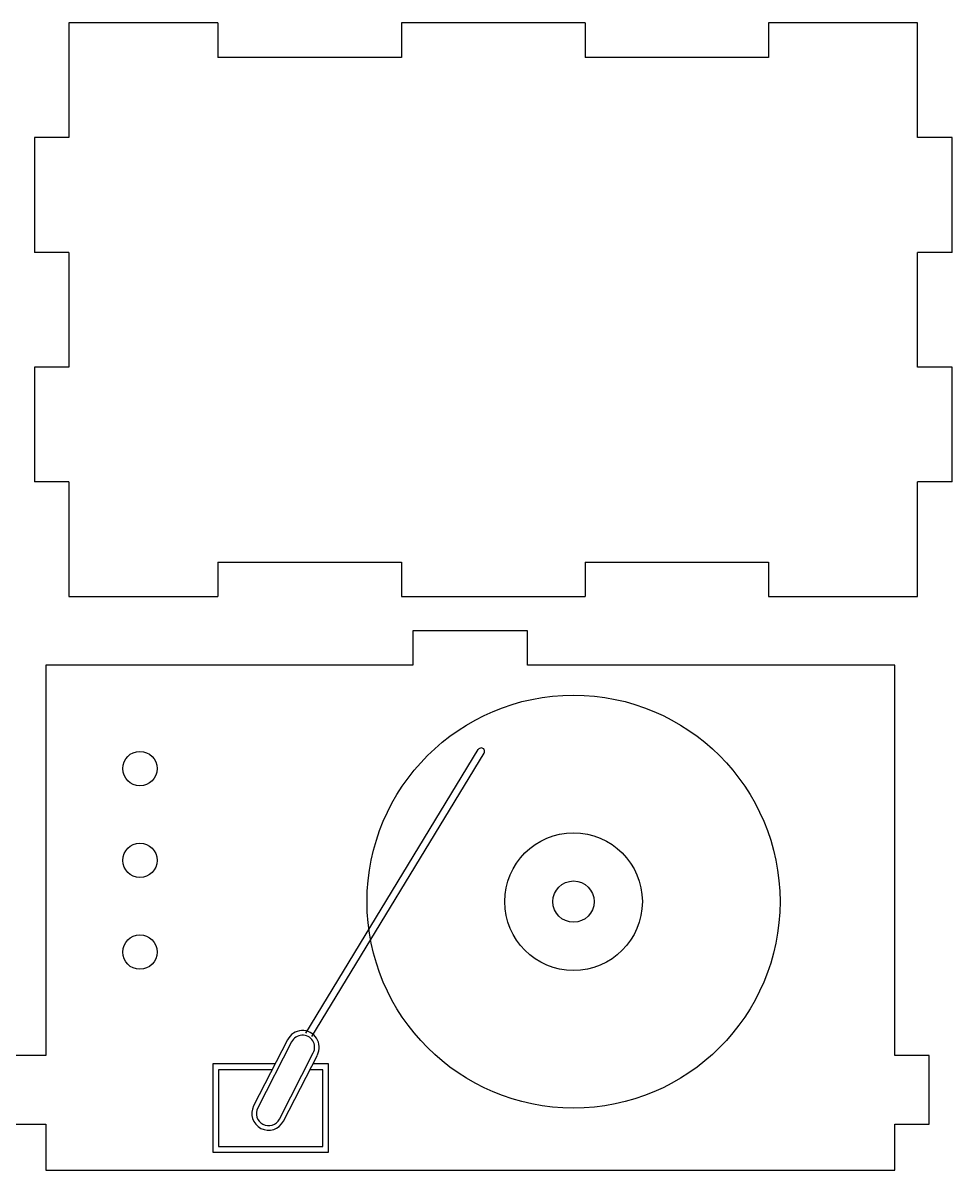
# Model space of a CAD drawing. Header units: centimetres. Extents: x -5.8 to 15.7, y -7 to 3.5.
# Drawn here: x 7.6 to 15.7, y -6.5 to 3.5 of the extents above; entities that cross this region are included whole.
import ezdxf

# ---------------------------------------------------------------- set-up
doc = ezdxf.new("R2010")
doc.units = ezdxf.units.CM
doc.header["$MEASUREMENT"] = 0
doc.layers.add('EP1000_MUSIC BOX_P2023520 v1 v1_EP1000_MUSIC BOX_P2023520 v1_base', color=7, linetype='Continuous')
doc.layers.add('EP1000_MUSIC BOX_P2023520 v1 v1_EP1000_MUSIC BOX_P2023520 v1_top outline', color=7, linetype='Continuous')

msp = doc.modelspace()

# ---------------------------------------------------------------- linework, layer by layer
at = {"layer": 'EP1000_MUSIC BOX_P2023520 v1 v1_EP1000_MUSIC BOX_P2023520 v1_base'}
for p, q in [((9.3, 3.5), (8, 3.5)), ((8, 3.5), (8, 2.5)), ((9.3, 3.5), (9.3, 3.2)), ((12.5, 3.5), (10.9, 3.5)), ((10.9, 3.5), (10.9, 3.2)), ((12.5, 3.5), (12.5, 3.2)), ((14.1, 3.5), (14.1, 3.2)), ((15.4, 3.5), (14.1, 3.5)), ((15.4, 2.5), (15.4, 3.5)), ((10.9, 3.2), (9.3, 3.2)), ((14.1, 3.2), (12.5, 3.2)), ((8, 2.5), (7.7, 2.5)), ((7.7, 2.5), (7.7, 1.5)), ((15.7, 2.5), (15.4, 2.5)), ((15.7, 1.5), (15.7, 2.5)), ((8, 1.5), (7.7, 1.5)), ((8, 1.5), (8, 0.5)), ((15.7, 1.5), (15.4, 1.5)), ((15.4, 0.5), (15.4, 1.5)), ((7.7, 0.5), (7.7, -0.5)), ((8, 0.5), (7.7, 0.5)), ((15.7, 0.5), (15.4, 0.5)), ((15.7, -0.5), (15.7, 0.5)), ((8, -0.5), (7.7, -0.5)), ((8, -0.5), (8, -1.5)), ((15.7, -0.5), (15.4, -0.5)), ((15.4, -1.5), (15.4, -0.5)), ((9.3, -1.2), (9.3, -1.5)), ((9.3, -1.2), (10.9, -1.2)), ((10.9, -1.2), (10.9, -1.5)), ((12.5, -1.2), (14.1, -1.2)), ((12.5, -1.2), (12.5, -1.5)), ((14.1, -1.2), (14.1, -1.5)), ((8, -1.5), (9.3, -1.5)), ((10.9, -1.5), (12.5, -1.5)), ((14.1, -1.5), (15.4, -1.5))]:
    msp.add_line(p, q, dxfattribs=at)
at = {"layer": 'EP1000_MUSIC BOX_P2023520 v1 v1_EP1000_MUSIC BOX_P2023520 v1_top outline'}
for p, q in [((11, -1.8), (11, -2.1)), ((12, -1.8), (11, -1.8)), ((12, -2.1), (12, -1.8)), ((11, -2.1), (7.8, -2.1)), ((7.8, -2.1), (7.8, -5.5)), ((15.2, -2.1), (12, -2.1)), ((15.2, -5.5), (15.2, -2.1)), ((10.066, -5.308), (11.57, -2.835)), ((10.119, -5.335), (11.621, -2.866)), ((9.907, -5.364), (9.611, -5.94)), ((9.942, -5.382), (9.647, -5.959)), ((7.8, -5.5), (7.5, -5.5)), ((9.836, -6.055), (10.131, -5.479)), ((9.871, -6.074), (10.167, -5.497)), ((15.5, -5.5), (15.2, -5.5)), ((15.5, -6.1), (15.5, -5.5)), ((9.799, -5.575), (9.255, -5.575)), ((9.255, -5.575), (9.255, -6.345)), ((10.265, -5.575), (10.127, -5.575)), ((10.265, -6.345), (10.265, -5.575)), ((9.305, -5.625), (9.305, -6.295)), ((9.773, -5.625), (9.305, -5.625)), ((10.215, -5.625), (10.101, -5.625)), ((10.215, -6.295), (10.215, -5.625)), ((7.5, -6.1), (7.8, -6.1)), ((7.8, -6.1), (7.8, -6.5)), ((15.2, -6.5), (15.2, -6.1)), ((15.2, -6.1), (15.5, -6.1)), ((9.305, -6.295), (10.215, -6.295)), ((9.255, -6.345), (10.265, -6.345)), ((7.8, -6.5), (15.2, -6.5))]:
    msp.add_line(p, q, dxfattribs=at)
for centre, radius in [((12.4, -4.16), 1.8), ((8.62, -3), 0.15), ((12.4, -4.16), 0.6), ((8.62, -3.8), 0.15), ((12.4, -4.16), 0.18), ((8.62, -4.6), 0.15)]:
    msp.add_circle(centre, radius, dxfattribs=at)
for centre, radius, start, end in [((11.595, -2.85), 0.03, 328.6901, 148.6901), ((10.037, -5.43), 0.146, 332.875, 152.875), ((10.037, -5.43), 0.106, 332.875, 152.875), ((9.741, -6.007), 0.146, 152.875, 332.875), ((9.741, -6.007), 0.106, 152.875, 332.875)]:
    msp.add_arc(centre, radius, start, end, dxfattribs=at)

doc.saveas('drawing.dxf')
